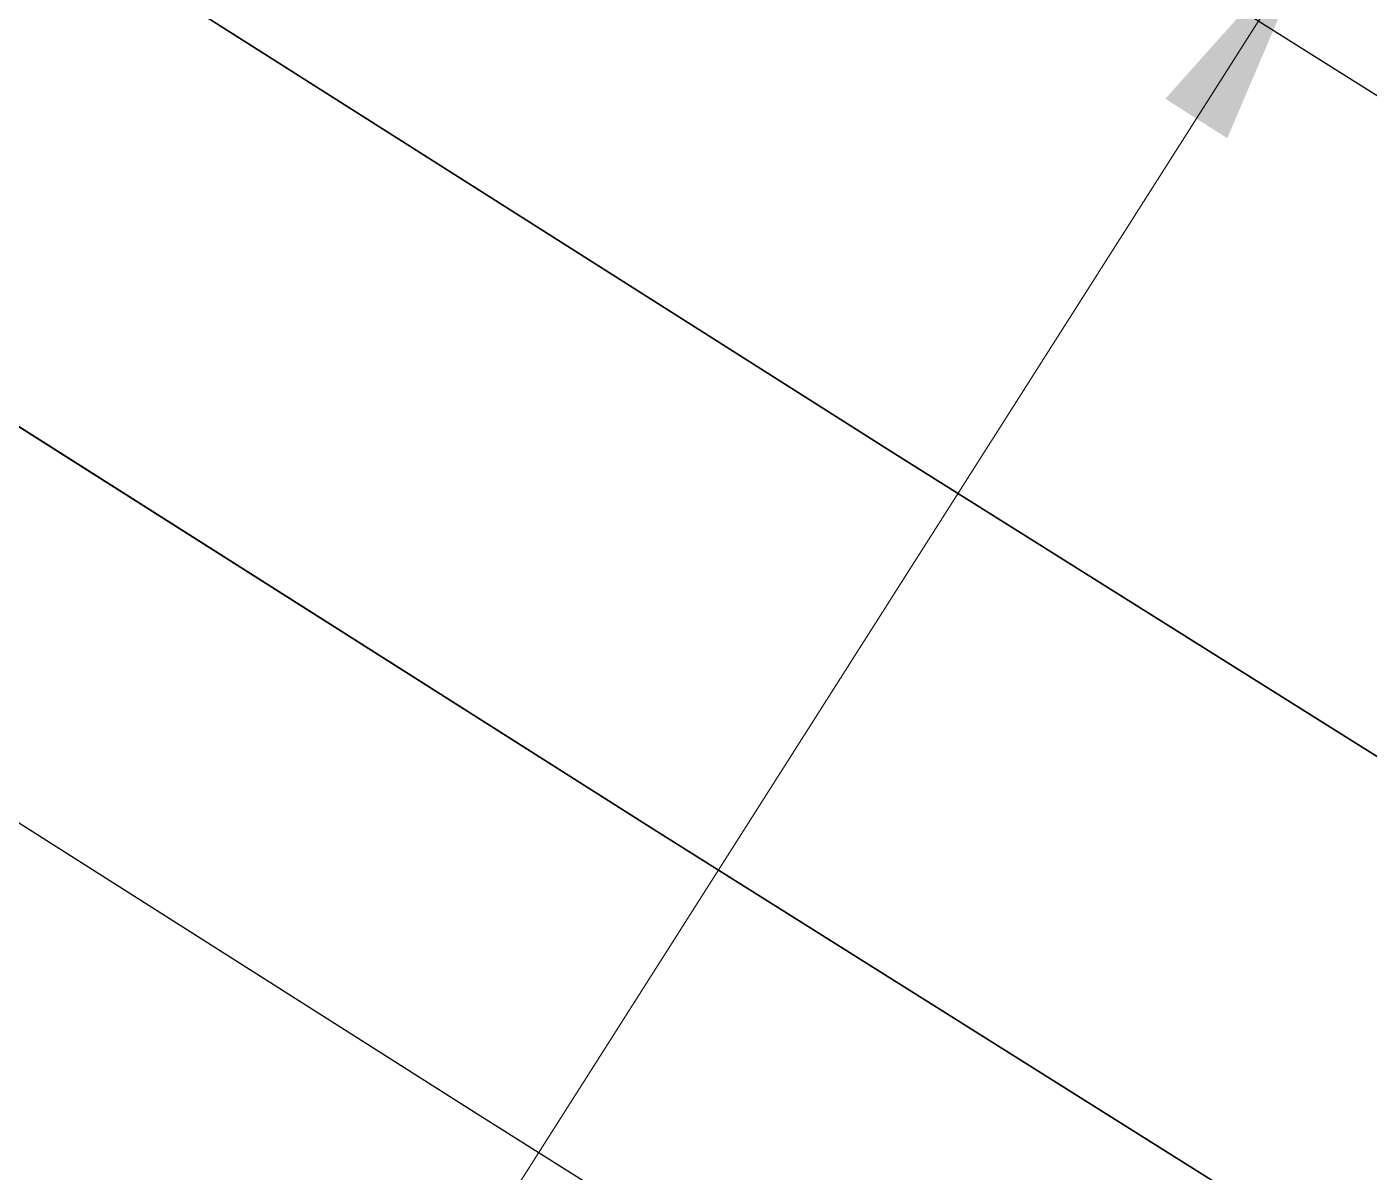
# Model space of a CAD drawing. Extents: x 363066 to 375462, y 6077936 to 6083550.
# Drawn here: x 373327.3 to 373387.4, y 6079805.8 to 6079857.1 of the extents above; entities that cross this region are included whole.
import ezdxf

# ---------------------------------------------------------------- set-up
doc = ezdxf.new("R2010")
doc.units = 0
doc.header["$LTSCALE"] = 5
doc.layers.add('C-RW', color=13, linetype='Continuous')
doc.layers.add('F-RW', color=190, linetype='Continuous')
doc.layers.add('F-EZE-T', color=190, linetype='Continuous', lineweight=9)
doc.styles.add('80CG', font='ARIALN.TTF', dxfattribs={"height": 10})
doc.dimstyles.new('Compass 5 000', dxfattribs={"dimscale": 5, "dimtxt": 9, "dimasz": 2, "dimexe": 0.2, "dimexo": 0.0625, "dimgap": 0.5, "dimtad": 0, "dimtih": 1, "dimtoh": 1, "dimzin": 0, "dimdsep": 46, "dimtxsty": '80CG', "dimcen": 0.1, "dimse1": 1, "dimse2": 1, "dimclrd": 256, "dimclrt": 256, "dimaunit": 1, "dimadec": 4, "dimazin": 0, "dimtfac": 0.06, "dimtofl": 0, "dimtmove": 0, "dimatfit": 1, "dimfxl": 0.2, "dimtolj": 1, "dimtzin": 0, "dimlwd": -1, "dimarcsym": 0})

msp = doc.modelspace()

# ---------------------------------------------------------------- linework, layer by layer
at = {"layer": 'F-RW', "flags": 128}
for points in [[(372266.744, 6080713.988), (372403.624, 6080588.132), (372481.303, 6080523.19), (372551.563, 6080476.072), (372855.666, 6080266.083), (372869.18, 6080255.378), (372869.508, 6080255.055), (372927.202, 6080190.262), (372928.391, 6080188.917), (372934.23, 6080182.371), (372943.179, 6080172.318), (373011.152, 6080097.489), (373194.705, 6079977.769), (373243.083, 6079946.216), (373270.654, 6079928.242), (373346.287, 6079880.239), (373358.452, 6079872.519), (373445.645, 6079817.622), (373472.383, 6079806.131), (373637.276, 6079736.03), (373720.955, 6079678.842), (373742.601, 6079664.05), (373750.564, 6079658.607), (374030.953, 6079466.985)], [(372249.682, 6080695.721), (372387.14, 6080569.334), (372466.285, 6080503.167), (372537.503, 6080455.405), (372840.871, 6080245.926), (372853.381, 6080235.855), (372907.424, 6080174.962), (372914.252, 6080167.275), (372921.276, 6080159.373), (372925.031, 6080155.158), (372927.363, 6080152.556), (372994.914, 6080078.191), (373146.836, 6079979.129), (373195.23, 6079947.576), (373257.26, 6079907.139), (373366.161, 6079838.021), (373433.891, 6079795.466), (373460.719, 6079783.929), (373625.218, 6079713.996), (373720.121, 6079649.138), (373728.498, 6079643.414), (373749.729, 6079628.903), (374011.722, 6079449.853)], [(374011.722, 6079449.853), (373749.729, 6079628.903), (373728.498, 6079643.414), (373720.121, 6079649.138), (373625.218, 6079713.996), (373460.719, 6079783.929), (373433.891, 6079795.466), (373366.161, 6079838.021), (373257.26, 6079907.139), (373195.23, 6079947.576), (373146.837, 6079979.129), (372994.914, 6080078.191), (372927.363, 6080152.556), (372925.033, 6080155.161), (372921.276, 6080159.373), (372914.253, 6080167.276), (372907.424, 6080174.962), (372853.381, 6080235.855), (372840.871, 6080245.926), (372537.503, 6080455.405), (372466.285, 6080503.167), (372387.14, 6080569.334), (372249.682, 6080695.721)], [(373996.335, 6079436.149), (373749.062, 6079605.14), (373719.453, 6079625.375), (373717.215, 6079626.905), (373615.571, 6079696.37), (373452.858, 6079765.544), (373424.567, 6079777.709), (373355.484, 6079821.114), (373246.544, 6079890.256), (373156.932, 6079948.664), (373108.527, 6079980.219), (372981.923, 6080062.753), (372926.547, 6080123.715), (372912.486, 6080139.189), (372911.547, 6080140.228), (372910.501, 6080141.4), (372892.576, 6080161.623), (372840.47, 6080220.47), (372829.035, 6080229.801), (372526.256, 6080438.871), (372454.27, 6080487.148), (372373.953, 6080554.295), (372236.032, 6080681.109)], [(372236.032, 6080681.109), (372373.953, 6080554.295), (372454.27, 6080487.148), (372526.256, 6080438.871), (372829.035, 6080229.801), (372840.47, 6080220.47), (372892.576, 6080161.623), (372910.501, 6080141.399), (372911.547, 6080140.228), (372912.486, 6080139.189), (372926.547, 6080123.715), (372981.923, 6080062.753), (373108.527, 6079980.219), (373156.932, 6079948.664), (373246.544, 6079890.256), (373355.484, 6079821.114), (373424.567, 6079777.709), (373452.858, 6079765.544), (373615.571, 6079696.37), (373717.215, 6079626.905), (373719.453, 6079625.375), (373749.062, 6079605.14), (373996.335, 6079436.149)], [(373984.795, 6079425.872), (373748.561, 6079587.317), (373718.952, 6079607.553), (373708.753, 6079614.523), (373608.336, 6079683.149), (373446.962, 6079751.755), (373417.574, 6079764.392), (373347.477, 6079808.434), (373238.507, 6079877.594), (373128.2, 6079949.481), (373079.787, 6079981.036), (372972.18, 6080051.174), (372925.936, 6080102.083), (372899.602, 6080131.074), (372830.786, 6080208.93), (372820.158, 6080217.707), (372517.82, 6080426.471), (372445.258, 6080475.134), (372364.062, 6080543.016), (372225.794, 6080670.149)]]:
    msp.add_lwpolyline(points, dxfattribs=at)

# ---------------------------------------------------------------- leaders
at = {"layer": 'C-RW'}
msp.add_leader([(373421.757, 6079856.582), (373365.473, 6079767.91)], dimstyle='Compass 5 000', override={"dimtxsty": '80CG'}, dxfattribs=at)
at = {"layer": 'F-EZE-T'}
msp.add_leader([(373385.021, 6079861.478), (373337.036, 6079786.003)], dimstyle='Compass 5 000', override={"dimtxsty": '80CG'}, dxfattribs=at)

doc.saveas('drawing.dxf')
